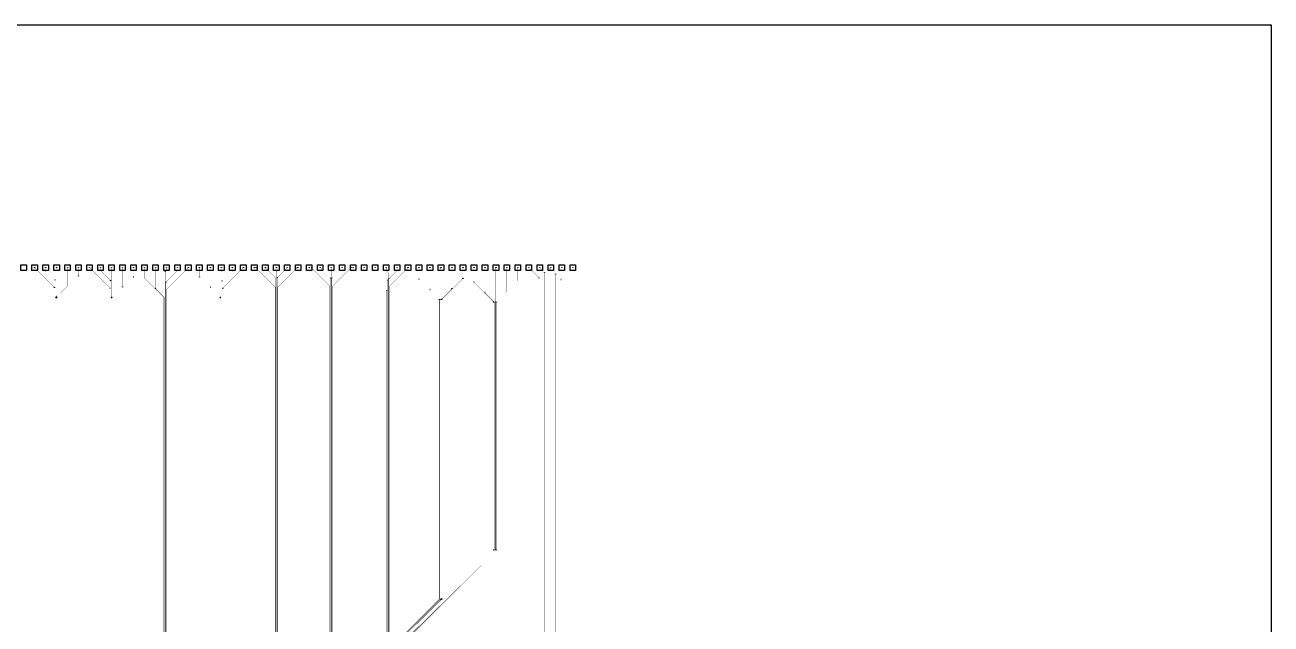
# Model space of a CAD drawing. Extents: x -22715 to 22715, y -22715 to 22715.
# Drawn here: x 23 to 22715, y 11816 to 22715 of the extents above; entities that cross this region are included whole.
import ezdxf

# ---------------------------------------------------------------- set-up
doc = ezdxf.new("R2010")
doc.units = 0
doc.layers.add('L0D0_0', color=2, linetype='CONTINUOUS')
doc.layers.add('Top Layer', color=3, linetype='CONTINUOUS')

# ---------------------------------------------------------------- blocks, each defined once
blk = doc.blocks.new('BOND_PADS__100__4')
at = {"layer": 'L0D0_0'}
for points in [[(-4, 197.5), (-4, 198.5), (-3, 198.5), (-3, 197.5)], [(-4, 195.5), (-4, 196.5), (-3, 196.5), (-3, 195.5)], [(-4, 193.5), (-4, 194.5), (-3, 194.5), (-3, 193.5)], [(-4, 191.5), (-4, 192.5), (-3, 192.5), (-3, 191.5)], [(-4, 189.5), (-4, 190.5), (-3, 190.5), (-3, 189.5)], [(-4, 187.5), (-4, 188.5), (-3, 188.5), (-3, 187.5)], [(-4, 185.5), (-4, 186.5), (-3, 186.5), (-3, 185.5)], [(-4, 183.5), (-4, 184.5), (-3, 184.5), (-3, 183.5)], [(-4, 181.5), (-4, 182.5), (-3, 182.5), (-3, 181.5)], [(-4, 179.5), (-4, 180.5), (-3, 180.5), (-3, 179.5)], [(-4, 177.5), (-4, 178.5), (-3, 178.5), (-3, 177.5)], [(-4, 175.5), (-4, 176.5), (-3, 176.5), (-3, 175.5)], [(-4, 173.5), (-4, 174.5), (-3, 174.5), (-3, 173.5)], [(-4, 171.5), (-4, 172.5), (-3, 172.5), (-3, 171.5)], [(-4, 169.5), (-4, 170.5), (-3, 170.5), (-3, 169.5)], [(-4, 167.5), (-4, 168.5), (-3, 168.5), (-3, 167.5)], [(-4, 165.5), (-4, 166.5), (-3, 166.5), (-3, 165.5)], [(-4, 163.5), (-4, 164.5), (-3, 164.5), (-3, 163.5)], [(-4, 161.5), (-4, 162.5), (-3, 162.5), (-3, 161.5)], [(-4, 159.5), (-4, 160.5), (-3, 160.5), (-3, 159.5)], [(-4, 157.5), (-4, 158.5), (-3, 158.5), (-3, 157.5)], [(-4, 155.5), (-4, 156.5), (-3, 156.5), (-3, 155.5)], [(-4, 153.5), (-4, 154.5), (-3, 154.5), (-3, 153.5)], [(-4, 151.5), (-4, 152.5), (-3, 152.5), (-3, 151.5)], [(-4, 149.5), (-4, 150.5), (-3, 150.5), (-3, 149.5)], [(-4, 147.5), (-4, 148.5), (-3, 148.5), (-3, 147.5)], [(-4, 145.5), (-4, 146.5), (-3, 146.5), (-3, 145.5)], [(-4, 143.5), (-4, 144.5), (-3, 144.5), (-3, 143.5)], [(-4, 141.5), (-4, 142.5), (-3, 142.5), (-3, 141.5)], [(-4, 139.5), (-4, 140.5), (-3, 140.5), (-3, 139.5)], [(-4, 137.5), (-4, 138.5), (-3, 138.5), (-3, 137.5)], [(-4, 135.5), (-4, 136.5), (-3, 136.5), (-3, 135.5)], [(-4, 133.5), (-4, 134.5), (-3, 134.5), (-3, 133.5)], [(-4, 131.5), (-4, 132.5), (-3, 132.5), (-3, 131.5)], [(-4, 129.5), (-4, 130.5), (-3, 130.5), (-3, 129.5)], [(-4, 127.5), (-4, 128.5), (-3, 128.5), (-3, 127.5)], [(-4, 125.5), (-4, 126.5), (-3, 126.5), (-3, 125.5)], [(-4, 123.5), (-4, 124.5), (-3, 124.5), (-3, 123.5)], [(-4, 121.5), (-4, 122.5), (-3, 122.5), (-3, 121.5)], [(-4, 119.5), (-4, 120.5), (-3, 120.5), (-3, 119.5)], [(-4, 117.5), (-4, 118.5), (-3, 118.5), (-3, 117.5)], [(-4, 115.5), (-4, 116.5), (-3, 116.5), (-3, 115.5)], [(-4, 113.5), (-4, 114.5), (-3, 114.5), (-3, 113.5)], [(-4, 111.5), (-4, 112.5), (-3, 112.5), (-3, 111.5)], [(-4, 109.5), (-4, 110.5), (-3, 110.5), (-3, 109.5)], [(-4, 107.5), (-4, 108.5), (-3, 108.5), (-3, 107.5)], [(-4, 105.5), (-4, 106.5), (-3, 106.5), (-3, 105.5)], [(-4, 103.5), (-4, 104.5), (-3, 104.5), (-3, 103.5)], [(-4, 101.5), (-4, 102.5), (-3, 102.5), (-3, 101.5)], [(-4, 99.5), (-4, 100.5), (-3, 100.5), (-3, 99.5)], [(-4, 97.5), (-4, 98.5), (-3, 98.5), (-3, 97.5)], [(-4, 95.5), (-4, 96.5), (-3, 96.5), (-3, 95.5)], [(-4, 93.5), (-4, 94.5), (-3, 94.5), (-3, 93.5)], [(-4, 91.5), (-4, 92.5), (-3, 92.5), (-3, 91.5)], [(-4, 89.5), (-4, 90.5), (-3, 90.5), (-3, 89.5)], [(-4, 87.5), (-4, 88.5), (-3, 88.5), (-3, 87.5)], [(-4, 85.5), (-4, 86.5), (-3, 86.5), (-3, 85.5)], [(-4, 83.5), (-4, 84.5), (-3, 84.5), (-3, 83.5)], [(-4, 81.5), (-4, 82.5), (-3, 82.5), (-3, 81.5)], [(-4, 79.5), (-4, 80.5), (-3, 80.5), (-3, 79.5)], [(-4, 77.5), (-4, 78.5), (-3, 78.5), (-3, 77.5)], [(-4, 75.5), (-4, 76.5), (-3, 76.5), (-3, 75.5)], [(-4, 73.5), (-4, 74.5), (-3, 74.5), (-3, 73.5)], [(-4, 71.5), (-4, 72.5), (-3, 72.5), (-3, 71.5)], [(-4, 69.5), (-4, 70.5), (-3, 70.5), (-3, 69.5)], [(-4, 67.5), (-4, 68.5), (-3, 68.5), (-3, 67.5)], [(-4, 65.5), (-4, 66.5), (-3, 66.5), (-3, 65.5)], [(-4, 63.5), (-4, 64.5), (-3, 64.5), (-3, 63.5)], [(-4, 61.5), (-4, 62.5), (-3, 62.5), (-3, 61.5)], [(-4, 59.5), (-4, 60.5), (-3, 60.5), (-3, 59.5)], [(-4, 57.5), (-4, 58.5), (-3, 58.5), (-3, 57.5)], [(-4, 55.5), (-4, 56.5), (-3, 56.5), (-3, 55.5)], [(-4, 53.5), (-4, 54.5), (-3, 54.5), (-3, 53.5)], [(-4, 51.5), (-4, 52.5), (-3, 52.5), (-3, 51.5)], [(-4, 49.5), (-4, 50.5), (-3, 50.5), (-3, 49.5)], [(-4, 47.5), (-4, 48.5), (-3, 48.5), (-3, 47.5)], [(-4, 45.5), (-4, 46.5), (-3, 46.5), (-3, 45.5)], [(-4, 43.5), (-4, 44.5), (-3, 44.5), (-3, 43.5)], [(-4, 41.5), (-4, 42.5), (-3, 42.5), (-3, 41.5)], [(-4, 39.5), (-4, 40.5), (-3, 40.5), (-3, 39.5)], [(-4, 37.5), (-4, 38.5), (-3, 38.5), (-3, 37.5)], [(-4, 35.5), (-4, 36.5), (-3, 36.5), (-3, 35.5)], [(-4, 33.5), (-4, 34.5), (-3, 34.5), (-3, 33.5)], [(-4, 31.5), (-4, 32.5), (-3, 32.5), (-3, 31.5)], [(-4, 29.5), (-4, 30.5), (-3, 30.5), (-3, 29.5)], [(-4, 27.5), (-4, 28.5), (-3, 28.5), (-3, 27.5)], [(-4, 25.5), (-4, 26.5), (-3, 26.5), (-3, 25.5)], [(-4, 23.5), (-4, 24.5), (-3, 24.5), (-3, 23.5)], [(-4, 21.5), (-4, 22.5), (-3, 22.5), (-3, 21.5)], [(-4, 19.5), (-4, 20.5), (-3, 20.5), (-3, 19.5)], [(-4, 17.5), (-4, 18.5), (-3, 18.5), (-3, 17.5)], [(-4, 15.5), (-4, 16.5), (-3, 16.5), (-3, 15.5)], [(-4, 13.5), (-4, 14.5), (-3, 14.5), (-3, 13.5)], [(-4, 11.5), (-4, 12.5), (-3, 12.5), (-3, 11.5)], [(-4, 9.5), (-4, 10.5), (-3, 10.5), (-3, 9.5)], [(-4, 7.5), (-4, 8.5), (-3, 8.5), (-3, 7.5)], [(-4, 5.5), (-4, 6.5), (-3, 6.5), (-3, 5.5)], [(-4, 3.5), (-4, 4.5), (-3, 4.5), (-3, 3.5)], [(-4, 1.5), (-4, 2.5), (-3, 2.5), (-3, 1.5)], [(-4, -0.5), (-4, 0.5), (-3, 0.5), (-3, -0.5)]]:
    blk.add_lwpolyline(points, close=True, dxfattribs=at)
blk = doc.blocks.new('alignment_marker')
at = {"layer": 'Top Layer'}
blk.add_lwpolyline([(-8, -4), (-8, 4), (4, 4), (8, 0), (4, -4)], close=True, dxfattribs=at)
blk = doc.blocks.new('alignment_layer')
blk.add_blockref('alignment_marker', (22707, 22711))

msp = doc.modelspace()

# ---------------------------------------------------------------- linework, layer by layer
at = {"layer": 'L0D0_0'}
for points in [[(-22715, -22715), (-22715, 22715), (22715, 22715), (22715, -22715)], [(200, 18298.3), (198.6, 18299.2), (198.6, 18300.8), (200, 18301.7), (201.5, 18300.8), (201.5, 18299.2)], [(400, 18298.3), (398.6, 18299.2), (398.6, 18300.8), (400, 18301.7), (401.5, 18300.8), (401.5, 18299.2)], [(400, 18246.8), (398.6, 18247.7), (398.6, 18249.3), (400, 18250.2), (401.5, 18249.3), (401.5, 18247.7)], [(400, 18246.8), (398.6, 18247.7), (398.6, 18249.3), (400, 18250.2), (401.5, 18249.3), (401.5, 18247.7)], [(600, 18298.3), (598.6, 18299.2), (598.6, 18300.8), (600, 18301.7), (601.5, 18300.8), (601.5, 18299.2)], [(800, 18298.3), (798.6, 18299.2), (798.6, 18300.8), (800, 18301.7), (801.5, 18300.8), (801.5, 18299.2)], [(998.5, 18296.8), (997.1, 18297.7), (997.1, 18299.3), (998.5, 18300.2), (1000, 18299.3), (1000, 18297.7)], [(998.5, 18296.8), (997.1, 18297.7), (997.1, 18299.3), (998.5, 18300.2), (1000, 18299.3), (1000, 18297.7)], [(1000, 18298.3), (998.6, 18299.2), (998.6, 18300.8), (1000, 18301.7), (1001.5, 18300.8), (1001.5, 18299.2)], [(1200, 18298.3), (1198.6, 18299.2), (1198.6, 18300.8), (1200, 18301.7), (1201.5, 18300.8), (1201.5, 18299.2)], [(1400, 18298.3), (1398.6, 18299.2), (1398.6, 18300.8), (1400, 18301.7), (1401.5, 18300.8), (1401.5, 18299.2)], [(1400, 18246.8), (1398.6, 18247.7), (1398.6, 18249.3), (1400, 18250.2), (1401.5, 18249.3), (1401.5, 18247.7)], [(1400, 18246.8), (1398.6, 18247.7), (1398.6, 18249.3), (1400, 18250.2), (1401.5, 18249.3), (1401.5, 18247.7)], [(1600, 18298.3), (1598.6, 18299.2), (1598.6, 18300.8), (1600, 18301.7), (1601.5, 18300.8), (1601.5, 18299.2)], [(1800, 18298.3), (1798.6, 18299.2), (1798.6, 18300.8), (1800, 18301.7), (1801.5, 18300.8), (1801.5, 18299.2)], [(1998.5, 18296.8), (1997.1, 18297.7), (1997.1, 18299.3), (1998.5, 18300.2), (2000, 18299.3), (2000, 18297.7)], [(1998.5, 18296.8), (1997.1, 18297.7), (1997.1, 18299.3), (1998.5, 18300.2), (2000, 18299.3), (2000, 18297.7)], [(2000, 18298.3), (1998.6, 18299.2), (1998.6, 18300.8), (2000, 18301.7), (2001.5, 18300.8), (2001.5, 18299.2)], [(2200, 18298.3), (2198.6, 18299.2), (2198.6, 18300.8), (2200, 18301.7), (2201.5, 18300.8), (2201.5, 18299.2)], [(2201.5, 18296.8), (2200.1, 18297.7), (2200.1, 18299.3), (2201.5, 18300.2), (2203, 18299.3), (2203, 18297.7)], [(2201.5, 18296.8), (2200.1, 18297.7), (2200.1, 18299.3), (2201.5, 18300.2), (2203, 18299.3), (2203, 18297.7)], [(2400, 18298.3), (2398.6, 18299.2), (2398.6, 18300.8), (2400, 18301.7), (2401.5, 18300.8), (2401.5, 18299.2)], [(2577.5, 18224.3), (2576.1, 18225.2), (2576.1, 18226.8), (2577.5, 18227.7), (2579, 18226.8), (2579, 18225.2)], [(2577.5, 18224.3), (2576.1, 18225.2), (2576.1, 18226.8), (2577.5, 18227.7), (2579, 18226.8), (2579, 18225.2)], [(2600, 18298.3), (2598.6, 18299.2), (2598.6, 18300.8), (2600, 18301.7), (2601.5, 18300.8), (2601.5, 18299.2)], [(2600, 18246.8), (2598.6, 18247.7), (2598.6, 18249.3), (2600, 18250.2), (2601.5, 18249.3), (2601.5, 18247.7)], [(2600, 18246.8), (2598.6, 18247.7), (2598.6, 18249.3), (2600, 18250.2), (2601.5, 18249.3), (2601.5, 18247.7)], [(2800, 18298.3), (2798.6, 18299.2), (2798.6, 18300.8), (2800, 18301.7), (2801.5, 18300.8), (2801.5, 18299.2)], [(2800, 18246.8), (2798.6, 18247.7), (2798.6, 18249.3), (2800, 18250.2), (2801.5, 18249.3), (2801.5, 18247.7)], [(2800, 18246.8), (2798.6, 18247.7), (2798.6, 18249.3), (2800, 18250.2), (2801.5, 18249.3), (2801.5, 18247.7)], [(3000, 18298.3), (2998.6, 18299.2), (2998.6, 18300.8), (3000, 18301.7), (3001.5, 18300.8), (3001.5, 18299.2)], [(3200, 18298.3), (3198.6, 18299.2), (3198.6, 18300.8), (3200, 18301.7), (3201.5, 18300.8), (3201.5, 18299.2)], [(3201.5, 18296.8), (3200.1, 18297.7), (3200.1, 18299.3), (3201.5, 18300.2), (3203, 18299.3), (3203, 18297.7)], [(3201.5, 18296.8), (3200.1, 18297.7), (3200.1, 18299.3), (3201.5, 18300.2), (3203, 18299.3), (3203, 18297.7)], [(3400, 18298.3), (3398.6, 18299.2), (3398.6, 18300.8), (3400, 18301.7), (3401.5, 18300.8), (3401.5, 18299.2)], [(3600, 18298.3), (3598.6, 18299.2), (3598.6, 18300.8), (3600, 18301.7), (3601.5, 18300.8), (3601.5, 18299.2)], [(3600, 18246.8), (3598.6, 18247.7), (3598.6, 18249.3), (3600, 18250.2), (3601.5, 18249.3), (3601.5, 18247.7)], [(3600, 18246.8), (3598.6, 18247.7), (3598.6, 18249.3), (3600, 18250.2), (3601.5, 18249.3), (3601.5, 18247.7)], [(3600, 18246.8), (3598.6, 18247.7), (3598.6, 18249.3), (3600, 18250.2), (3601.5, 18249.3), (3601.5, 18247.7)], [(3600, 18246.8), (3598.6, 18247.7), (3598.6, 18249.3), (3600, 18250.2), (3601.5, 18249.3), (3601.5, 18247.7)], [(3800, 18298.3), (3798.6, 18299.2), (3798.6, 18300.8), (3800, 18301.7), (3801.5, 18300.8), (3801.5, 18299.2)], [(3800, 18246.8), (3798.6, 18247.7), (3798.6, 18249.3), (3800, 18250.2), (3801.5, 18249.3), (3801.5, 18247.7)], [(3800, 18246.8), (3798.6, 18247.7), (3798.6, 18249.3), (3800, 18250.2), (3801.5, 18249.3), (3801.5, 18247.7)], [(4000, 18298.3), (3998.6, 18299.2), (3998.6, 18300.8), (4000, 18301.7), (4001.5, 18300.8), (4001.5, 18299.2)], [(4200, 18298.3), (4198.6, 18299.2), (4198.6, 18300.8), (4200, 18301.7), (4201.5, 18300.8), (4201.5, 18299.2)], [(4201.5, 18296.8), (4200.1, 18297.7), (4200.1, 18299.3), (4201.5, 18300.2), (4203, 18299.3), (4203, 18297.7)], [(4201.5, 18296.8), (4200.1, 18297.7), (4200.1, 18299.3), (4201.5, 18300.2), (4203, 18299.3), (4203, 18297.7)], [(4226.5, 18296.8), (4225.1, 18297.7), (4225.1, 18299.3), (4226.5, 18300.2), (4228, 18299.3), (4228, 18297.7)], [(4226.5, 18296.8), (4225.1, 18297.7), (4225.1, 18299.3), (4226.5, 18300.2), (4228, 18299.3), (4228, 18297.7)], [(4400, 18298.3), (4398.6, 18299.2), (4398.6, 18300.8), (4400, 18301.7), (4401.5, 18300.8), (4401.5, 18299.2)], [(4600, 18298.3), (4598.6, 18299.2), (4598.6, 18300.8), (4600, 18301.7), (4601.5, 18300.8), (4601.5, 18299.2)], [(4600, 18246.8), (4598.6, 18247.7), (4598.6, 18249.3), (4600, 18250.2), (4601.5, 18249.3), (4601.5, 18247.7)], [(4600, 18246.8), (4598.6, 18247.7), (4598.6, 18249.3), (4600, 18250.2), (4601.5, 18249.3), (4601.5, 18247.7)], [(4605, 18241.8), (4603.6, 18242.7), (4603.6, 18244.3), (4605, 18245.2), (4606.5, 18244.3), (4606.5, 18242.7)], [(4605, 18241.8), (4603.6, 18242.7), (4603.6, 18244.3), (4605, 18245.2), (4606.5, 18244.3), (4606.5, 18242.7)], [(4800, 18298.3), (4798.6, 18299.2), (4798.6, 18300.8), (4800, 18301.7), (4801.5, 18300.8), (4801.5, 18299.2)], [(4983.5, 18296.8), (4982, 18297.7), (4982, 18299.3), (4983.5, 18300.2), (4984.9, 18299.3), (4984.9, 18297.7)], [(4983.5, 18296.8), (4982, 18297.7), (4982, 18299.3), (4983.5, 18300.2), (4984.9, 18299.3), (4984.9, 18297.7)], [(4998.5, 18296.8), (4997.1, 18297.7), (4997.1, 18299.3), (4998.5, 18300.2), (5000, 18299.3), (5000, 18297.7)], [(4998.5, 18296.8), (4997.1, 18297.7), (4997.1, 18299.3), (4998.5, 18300.2), (5000, 18299.3), (5000, 18297.7)], [(5000, 18298.3), (4998.6, 18299.2), (4998.6, 18300.8), (5000, 18301.7), (5001.5, 18300.8), (5001.5, 18299.2)], [(5200, 18298.3), (5198.6, 18299.2), (5198.6, 18300.8), (5200, 18301.7), (5201.5, 18300.8), (5201.5, 18299.2)], [(5201.5, 18296.8), (5200.1, 18297.7), (5200.1, 18299.3), (5201.5, 18300.2), (5203, 18299.3), (5203, 18297.7)], [(5201.5, 18296.8), (5200.1, 18297.7), (5200.1, 18299.3), (5201.5, 18300.2), (5203, 18299.3), (5203, 18297.7)], [(5239, 18296.8), (5237.6, 18297.7), (5237.6, 18299.3), (5239, 18300.2), (5240.5, 18299.3), (5240.5, 18297.7)], [(5239, 18296.8), (5237.6, 18297.7), (5237.6, 18299.3), (5239, 18300.2), (5240.5, 18299.3), (5240.5, 18297.7)], [(5400, 18298.3), (5398.6, 18299.2), (5398.6, 18300.8), (5400, 18301.7), (5401.5, 18300.8), (5401.5, 18299.2)], [(5600, 18298.3), (5598.6, 18299.2), (5598.6, 18300.8), (5600, 18301.7), (5601.5, 18300.8), (5601.5, 18299.2)], [(5600, 18246.8), (5598.6, 18247.7), (5598.6, 18249.3), (5600, 18250.2), (5601.5, 18249.3), (5601.5, 18247.7)], [(5600, 18246.8), (5598.6, 18247.7), (5598.6, 18249.3), (5600, 18250.2), (5601.5, 18249.3), (5601.5, 18247.7)], [(5600, 18246.8), (5598.6, 18247.7), (5598.6, 18249.3), (5600, 18250.2), (5601.5, 18249.3), (5601.5, 18247.7)], [(5600, 18246.8), (5598.6, 18247.7), (5598.6, 18249.3), (5600, 18250.2), (5601.5, 18249.3), (5601.5, 18247.7)], [(5800, 18298.3), (5798.6, 18299.2), (5798.6, 18300.8), (5800, 18301.7), (5801.5, 18300.8), (5801.5, 18299.2)], [(5961, 18296.8), (5959.5, 18297.7), (5959.5, 18299.3), (5961, 18300.2), (5962.4, 18299.3), (5962.4, 18297.7)], [(5961, 18296.8), (5959.5, 18297.7), (5959.5, 18299.3), (5961, 18300.2), (5962.4, 18299.3), (5962.4, 18297.7)], [(5998.5, 18296.8), (5997.1, 18297.7), (5997.1, 18299.3), (5998.5, 18300.2), (6000, 18299.3), (6000, 18297.7)], [(5998.5, 18296.8), (5997.1, 18297.7), (5997.1, 18299.3), (5998.5, 18300.2), (6000, 18299.3), (6000, 18297.7)], [(6000, 18298.3), (5998.6, 18299.2), (5998.6, 18300.8), (6000, 18301.7), (6001.5, 18300.8), (6001.5, 18299.2)], [(6200, 18298.3), (6198.6, 18299.2), (6198.6, 18300.8), (6200, 18301.7), (6201.5, 18300.8), (6201.5, 18299.2)], [(6400, 18298.3), (6398.6, 18299.2), (6398.6, 18300.8), (6400, 18301.7), (6401.5, 18300.8), (6401.5, 18299.2)], [(6600, 18298.3), (6598.6, 18299.2), (6598.6, 18300.8), (6600, 18301.7), (6601.5, 18300.8), (6601.5, 18299.2)], [(6600, 18246.8), (6598.6, 18247.7), (6598.6, 18249.3), (6600, 18250.2), (6601.5, 18249.3), (6601.5, 18247.7)], [(6600, 18246.8), (6598.6, 18247.7), (6598.6, 18249.3), (6600, 18250.2), (6601.5, 18249.3), (6601.5, 18247.7)], [(6637.6, 18209.3), (6636.1, 18210.1), (6636.1, 18211.8), (6637.6, 18212.6), (6639, 18211.8), (6639, 18210.1)], [(6637.6, 18209.3), (6636.1, 18210.1), (6636.1, 18211.8), (6637.6, 18212.6), (6639, 18211.8), (6639, 18210.1)], [(6800, 18298.3), (6798.6, 18299.2), (6798.6, 18300.8), (6800, 18301.7), (6801.5, 18300.8), (6801.5, 18299.2)], [(6800, 18246.8), (6798.6, 18247.7), (6798.6, 18249.3), (6800, 18250.2), (6801.5, 18249.3), (6801.5, 18247.7)], [(6800, 18246.8), (6798.6, 18247.7), (6798.6, 18249.3), (6800, 18250.2), (6801.5, 18249.3), (6801.5, 18247.7)], [(7000, 18298.3), (6998.6, 18299.2), (6998.6, 18300.8), (7000, 18301.7), (7001.5, 18300.8), (7001.5, 18299.2)], [(7200, 18298.3), (7198.6, 18299.2), (7198.6, 18300.8), (7200, 18301.7), (7201.5, 18300.8), (7201.5, 18299.2)], [(7400, 18298.3), (7398.6, 18299.2), (7398.6, 18300.8), (7400, 18301.7), (7401.5, 18300.8), (7401.5, 18299.2)], [(7592.5, 18290.8), (7591, 18291.7), (7591, 18293.3), (7592.5, 18294.2), (7593.9, 18293.3), (7593.9, 18291.7)], [(7592.5, 18290.8), (7591, 18291.7), (7591, 18293.3), (7592.5, 18294.2), (7593.9, 18293.3), (7593.9, 18291.7)], [(7600, 18298.3), (7598.6, 18299.2), (7598.6, 18300.8), (7600, 18301.7), (7601.5, 18300.8), (7601.5, 18299.2)], [(7800, 18298.3), (7798.6, 18299.2), (7798.6, 18300.8), (7800, 18301.7), (7801.5, 18300.8), (7801.5, 18299.2)], [(8000, 18298.3), (7998.6, 18299.2), (7998.6, 18300.8), (8000, 18301.7), (8001.5, 18300.8), (8001.5, 18299.2)], [(8200, 18298.3), (8198.6, 18299.2), (8198.6, 18300.8), (8200, 18301.7), (8201.5, 18300.8), (8201.5, 18299.2)], [(8400, 18298.3), (8398.6, 18299.2), (8398.6, 18300.8), (8400, 18301.7), (8401.5, 18300.8), (8401.5, 18299.2)], [(8585, 18283.3), (8583.5, 18284.2), (8583.5, 18285.8), (8585, 18286.7), (8586.4, 18285.8), (8586.4, 18284.2)], [(8585, 18283.3), (8583.5, 18284.2), (8583.5, 18285.8), (8585, 18286.7), (8586.4, 18285.8), (8586.4, 18284.2)], [(8600, 18298.3), (8598.6, 18299.2), (8598.6, 18300.8), (8600, 18301.7), (8601.5, 18300.8), (8601.5, 18299.2)], [(8800, 18298.3), (8798.6, 18299.2), (8798.6, 18300.8), (8800, 18301.7), (8801.5, 18300.8), (8801.5, 18299.2)], [(9000, 18298.3), (8998.6, 18299.2), (8998.6, 18300.8), (9000, 18301.7), (9001.5, 18300.8), (9001.5, 18299.2)], [(9200, 18298.3), (9198.6, 18299.2), (9198.6, 18300.8), (9200, 18301.7), (9201.5, 18300.8), (9201.5, 18299.2)], [(9400, 18298.3), (9398.6, 18299.2), (9398.6, 18300.8), (9400, 18301.7), (9401.5, 18300.8), (9401.5, 18299.2)], [(9485, 18213.3), (9483.6, 18214.2), (9483.6, 18215.8), (9485, 18216.7), (9486.5, 18215.8), (9486.5, 18214.2)], [(9485, 18213.3), (9483.6, 18214.2), (9483.6, 18215.8), (9485, 18216.7), (9486.5, 18215.8), (9486.5, 18214.2)], [(9585, 18283.3), (9583.6, 18284.2), (9583.6, 18285.8), (9585, 18286.7), (9586.5, 18285.8), (9586.5, 18284.2)], [(9585, 18283.3), (9583.6, 18284.2), (9583.6, 18285.8), (9585, 18286.7), (9586.5, 18285.8), (9586.5, 18284.2)], [(9600, 18298.3), (9598.6, 18299.2), (9598.6, 18300.8), (9600, 18301.7), (9601.5, 18300.8), (9601.5, 18299.2)], [(9685, 18183.3), (9683.6, 18184.2), (9683.6, 18185.8), (9685, 18186.7), (9686.5, 18185.8), (9686.5, 18184.2)], [(9685, 18183.3), (9683.6, 18184.2), (9683.6, 18185.8), (9685, 18186.7), (9686.5, 18185.8), (9686.5, 18184.2)], [(9800, 18298.3), (9798.6, 18299.2), (9798.6, 18300.8), (9800, 18301.7), (9801.5, 18300.8), (9801.5, 18299.2)], [(10000, 18298.3), (9998.6, 18299.2), (9998.6, 18300.8), (10000, 18301.7), (10001.5, 18300.8), (10001.5, 18299.2)], [(557.5, 17940.8), (556, 17941.7), (556, 17943.3), (557.5, 17944.2), (558.9, 17943.3), (558.9, 17941.7)], [(557.5, 17940.8), (556, 17941.7), (556, 17943.3), (557.5, 17944.2), (558.9, 17943.3), (558.9, 17941.7)], [(570, 18076.8), (568.5, 18077.7), (568.5, 18079.3), (570, 18080.2), (571.4, 18079.3), (571.4, 18077.7)], [(570, 18076.8), (568.5, 18077.7), (568.5, 18079.3), (570, 18080.2), (571.4, 18079.3), (571.4, 18077.7)], [(800, 17960.8), (798.6, 17961.7), (798.6, 17963.3), (800, 17964.2), (801.5, 17963.3), (801.5, 17961.7)], [(800, 17960.8), (798.6, 17961.7), (798.6, 17963.3), (800, 17964.2), (801.5, 17963.3), (801.5, 17961.7)], [(998.5, 18146.8), (997.1, 18147.7), (997.1, 18149.3), (998.5, 18150.2), (1000, 18149.3), (1000, 18147.7)], [(998.5, 18146.8), (997.1, 18147.7), (997.1, 18149.3), (998.5, 18150.2), (1000, 18149.3), (1000, 18147.7)], [(1572.5, 17925.8), (1571.1, 17926.7), (1571.1, 17928.3), (1572.5, 17929.2), (1574, 17928.3), (1574, 17926.7)], [(1572.5, 17925.8), (1571.1, 17926.7), (1571.1, 17928.3), (1572.5, 17929.2), (1574, 17928.3), (1574, 17926.7)], [(1585, 18061.8), (1583.5, 18062.7), (1583.5, 18064.3), (1585, 18065.2), (1586.4, 18064.3), (1586.4, 18062.7)], [(1585, 18061.8), (1583.5, 18062.7), (1583.5, 18064.3), (1585, 18065.2), (1586.4, 18064.3), (1586.4, 18062.7)], [(1800, 17945.8), (1798.6, 17946.7), (1798.6, 17948.3), (1800, 17949.2), (1801.5, 17948.3), (1801.5, 17946.7)], [(1800, 17945.8), (1798.6, 17946.7), (1798.6, 17948.3), (1800, 17949.2), (1801.5, 17948.3), (1801.5, 17946.7)], [(1998.5, 18131.8), (1997.1, 18132.7), (1997.1, 18134.3), (1998.5, 18135.2), (2000, 18134.3), (2000, 18132.7)], [(1998.5, 18131.8), (1997.1, 18132.7), (1997.1, 18134.3), (1998.5, 18135.2), (2000, 18134.3), (2000, 18132.7)], [(2201.5, 18106.8), (2200.1, 18107.7), (2200.1, 18109.3), (2201.5, 18110.2), (2203, 18109.3), (2203, 18107.7)], [(2201.5, 18106.8), (2200.1, 18107.7), (2200.1, 18109.3), (2201.5, 18110.2), (2203, 18109.3), (2203, 18107.7)], [(2590, 18036.8), (2588.5, 18037.7), (2588.5, 18039.3), (2590, 18040.2), (2591.4, 18039.3), (2591.4, 18037.7)], [(2590, 18036.8), (2588.5, 18037.7), (2588.5, 18039.3), (2590, 18040.2), (2591.4, 18039.3), (2591.4, 18037.7)], [(3201.5, 18129.3), (3200.1, 18130.2), (3200.1, 18131.8), (3201.5, 18132.7), (3203, 18131.8), (3203, 18130.2)], [(3201.5, 18129.3), (3200.1, 18130.2), (3200.1, 18131.8), (3201.5, 18132.7), (3203, 18131.8), (3203, 18130.2)], [(3400, 17943.3), (3398.6, 17944.2), (3398.6, 17945.8), (3400, 17946.7), (3401.5, 17945.8), (3401.5, 17944.2)], [(3400, 17943.3), (3398.6, 17944.2), (3398.6, 17945.8), (3400, 17946.7), (3401.5, 17945.8), (3401.5, 17944.2)], [(3612.5, 18059.3), (3611.1, 18060.2), (3611.1, 18061.8), (3612.5, 18062.7), (3614, 18061.8), (3614, 18060.2)], [(3612.5, 18059.3), (3611.1, 18060.2), (3611.1, 18061.8), (3612.5, 18062.7), (3614, 18061.8), (3614, 18060.2)], [(3625, 17923.3), (3623.6, 17924.2), (3623.6, 17925.8), (3625, 17926.7), (3626.5, 17925.8), (3626.5, 17924.2)], [(3625, 17923.3), (3623.6, 17924.2), (3623.6, 17925.8), (3625, 17926.7), (3626.5, 17925.8), (3626.5, 17924.2)], [(4580, 17943.3), (4578.6, 17944.2), (4578.6, 17945.8), (4580, 17946.7), (4581.5, 17945.8), (4581.5, 17944.2)], [(4580, 17943.3), (4578.6, 17944.2), (4578.6, 17945.8), (4580, 17946.7), (4581.5, 17945.8), (4581.5, 17944.2)], [(4592.5, 18105.8), (4591, 18106.7), (4591, 18108.3), (4592.5, 18109.2), (4593.9, 18108.3), (4593.9, 18106.7)], [(4592.5, 18105.8), (4591, 18106.7), (4591, 18108.3), (4592.5, 18109.2), (4593.9, 18108.3), (4593.9, 18106.7)], [(4617.5, 18115.8), (4616.1, 18116.7), (4616.1, 18118.3), (4617.5, 18119.2), (4619, 18118.3), (4619, 18116.7)], [(4617.5, 18115.8), (4616.1, 18116.7), (4616.1, 18118.3), (4617.5, 18119.2), (4619, 18118.3), (4619, 18116.7)], [(4630, 17943.3), (4628.6, 17944.2), (4628.6, 17945.8), (4630, 17946.7), (4631.5, 17945.8), (4631.5, 17944.2)], [(4630, 17943.3), (4628.6, 17944.2), (4628.6, 17945.8), (4630, 17946.7), (4631.5, 17945.8), (4631.5, 17944.2)], [(5575, 17960.8), (5573.6, 17961.7), (5573.6, 17963.3), (5575, 17964.2), (5576.5, 17963.3), (5576.5, 17961.7)], [(5575, 17960.8), (5573.6, 17961.7), (5573.6, 17963.3), (5575, 17964.2), (5576.5, 17963.3), (5576.5, 17961.7)], [(5587.5, 18110.8), (5586, 18111.7), (5586, 18113.3), (5587.5, 18114.2), (5588.9, 18113.3), (5588.9, 18111.7)], [(5587.5, 18110.8), (5586, 18111.7), (5586, 18113.3), (5587.5, 18114.2), (5588.9, 18113.3), (5588.9, 18111.7)], [(5612.5, 18110.8), (5611.1, 18111.7), (5611.1, 18113.3), (5612.5, 18114.2), (5614, 18113.3), (5614, 18111.7)], [(5612.5, 18110.8), (5611.1, 18111.7), (5611.1, 18113.3), (5612.5, 18114.2), (5614, 18113.3), (5614, 18111.7)], [(5625, 17960.8), (5623.6, 17961.7), (5623.6, 17963.3), (5625, 17964.2), (5626.5, 17963.3), (5626.5, 17961.7)], [(5625, 17960.8), (5623.6, 17961.7), (5623.6, 17963.3), (5625, 17964.2), (5626.5, 17963.3), (5626.5, 17961.7)], [(6625.1, 18073.3), (6623.6, 18074.1), (6623.6, 18075.8), (6625.1, 18076.6), (6626.5, 18075.8), (6626.5, 18074.1)], [(6625.1, 18073.3), (6623.6, 18074.1), (6623.6, 18075.8), (6625.1, 18076.6), (6626.5, 18075.8), (6626.5, 18074.1)], [(6650.1, 18096.9), (6648.6, 18097.7), (6648.6, 18099.4), (6650.1, 18100.2), (6651.5, 18099.4), (6651.5, 18097.7)], [(6650.1, 18096.9), (6648.6, 18097.7), (6648.6, 18099.4), (6650.1, 18100.2), (6651.5, 18099.4), (6651.5, 18097.7)], [(6662.6, 17960.9), (6661.1, 17961.7), (6661.1, 17963.4), (6662.6, 17964.2), (6664, 17963.4), (6664, 17961.7)], [(6662.6, 17960.9), (6661.1, 17961.7), (6661.1, 17963.4), (6662.6, 17964.2), (6664, 17963.4), (6664, 17961.7)], [(7200, 18088.3), (7198.6, 18089.2), (7198.6, 18090.8), (7200, 18091.7), (7201.5, 18090.8), (7201.5, 18089.2)], [(7200, 18088.3), (7198.6, 18089.2), (7198.6, 18090.8), (7200, 18091.7), (7201.5, 18090.8), (7201.5, 18089.2)], [(8000, 18103.3), (7998.6, 18104.2), (7998.6, 18105.8), (8000, 18106.7), (8001.5, 18105.8), (8001.5, 18104.2)], [(8000, 18103.3), (7998.6, 18104.2), (7998.6, 18105.8), (8000, 18106.7), (8001.5, 18105.8), (8001.5, 18104.2)], [(8200, 18033.3), (8198.6, 18034.2), (8198.6, 18035.8), (8200, 18036.7), (8201.5, 18035.8), (8201.5, 18034.2)], [(8200, 18033.3), (8198.6, 18034.2), (8198.6, 18035.8), (8200, 18036.7), (8201.5, 18035.8), (8201.5, 18034.2)], [(9000, 18063.3), (8998.6, 18064.2), (8998.6, 18065.8), (9000, 18066.7), (9001.5, 18065.8), (9001.5, 18064.2)], [(9000, 18063.3), (8998.6, 18064.2), (8998.6, 18065.8), (9000, 18066.7), (9001.5, 18065.8), (9001.5, 18064.2)], [(9385, 18113.3), (9383.6, 18114.2), (9383.6, 18115.8), (9385, 18116.7), (9386.5, 18115.8), (9386.5, 18114.2)], [(9385, 18113.3), (9383.6, 18114.2), (9383.6, 18115.8), (9385, 18116.7), (9386.5, 18115.8), (9386.5, 18114.2)], [(9785, 18083.3), (9783.6, 18084.2), (9783.6, 18085.8), (9785, 18086.7), (9786.5, 18085.8), (9786.5, 18084.2)], [(9785, 18083.3), (9783.6, 18084.2), (9783.6, 18085.8), (9785, 18086.7), (9786.5, 18085.8), (9786.5, 18084.2)], [(582.5, 17755.8), (581.1, 17756.7), (581.1, 17758.3), (582.5, 17759.2), (584, 17758.3), (584, 17756.7)], [(582.5, 17755.8), (581.1, 17756.7), (581.1, 17758.3), (582.5, 17759.2), (584, 17758.3), (584, 17756.7)], [(595, 17755.8), (593.5, 17756.7), (593.5, 17758.3), (595, 17759.2), (596.4, 17758.3), (596.4, 17756.7)], [(595, 17755.8), (593.5, 17756.7), (593.5, 17758.3), (595, 17759.2), (596.4, 17758.3), (596.4, 17756.7)], [(600, 17773.3), (598.6, 17774.2), (598.6, 17775.8), (600, 17776.7), (601.5, 17775.8), (601.5, 17774.2)], [(600, 17773.3), (598.6, 17774.2), (598.6, 17775.8), (600, 17776.7), (601.5, 17775.8), (601.5, 17774.2)], [(607.5, 17755.8), (606.1, 17756.7), (606.1, 17758.3), (607.5, 17759.2), (609, 17758.3), (609, 17756.7)], [(607.5, 17755.8), (606.1, 17756.7), (606.1, 17758.3), (607.5, 17759.2), (609, 17758.3), (609, 17756.7)], [(1597.5, 17755.8), (1596.1, 17756.7), (1596.1, 17758.3), (1597.5, 17759.2), (1599, 17758.3), (1599, 17756.7)], [(1597.5, 17755.8), (1596.1, 17756.7), (1596.1, 17758.3), (1597.5, 17759.2), (1599, 17758.3), (1599, 17756.7)], [(1600, 17758.3), (1598.6, 17759.2), (1598.6, 17760.8), (1600, 17761.7), (1601.5, 17760.8), (1601.5, 17759.2)], [(1600, 17758.3), (1598.6, 17759.2), (1598.6, 17760.8), (1600, 17761.7), (1601.5, 17760.8), (1601.5, 17759.2)], [(1610, 17755.8), (1608.5, 17756.7), (1608.5, 17758.3), (1610, 17759.2), (1611.4, 17758.3), (1611.4, 17756.7)], [(1610, 17755.8), (1608.5, 17756.7), (1608.5, 17758.3), (1610, 17759.2), (1611.4, 17758.3), (1611.4, 17756.7)], [(1622.5, 17755.8), (1621.1, 17756.7), (1621.1, 17758.3), (1622.5, 17759.2), (1624, 17758.3), (1624, 17756.7)], [(1622.5, 17755.8), (1621.1, 17756.7), (1621.1, 17758.3), (1622.5, 17759.2), (1624, 17758.3), (1624, 17756.7)], [(2400, 17920.8), (2398.6, 17921.7), (2398.6, 17923.3), (2400, 17924.2), (2401.5, 17923.3), (2401.5, 17921.7)], [(2400, 17920.8), (2398.6, 17921.7), (2398.6, 17923.3), (2400, 17924.2), (2401.5, 17923.3), (2401.5, 17921.7)], [(2552.5, 17755.8), (2551.1, 17756.7), (2551.1, 17758.3), (2552.5, 17759.2), (2554, 17758.3), (2554, 17756.7)], [(2552.5, 17755.8), (2551.1, 17756.7), (2551.1, 17758.3), (2552.5, 17759.2), (2554, 17758.3), (2554, 17756.7)], [(2565, 17755.8), (2563.5, 17756.7), (2563.5, 17758.3), (2565, 17759.2), (2566.4, 17758.3), (2566.4, 17756.7)], [(2565, 17755.8), (2563.5, 17756.7), (2563.5, 17758.3), (2565, 17759.2), (2566.4, 17758.3), (2566.4, 17756.7)], [(2602.5, 17900.8), (2601, 17901.7), (2601, 17903.3), (2602.5, 17904.2), (2604, 17903.3), (2604, 17901.7)], [(2602.5, 17900.8), (2601, 17901.7), (2601, 17903.3), (2602.5, 17904.2), (2604, 17903.3), (2604, 17901.7)], [(3575, 17755.8), (3573.6, 17756.7), (3573.6, 17758.3), (3575, 17759.2), (3576.5, 17758.3), (3576.5, 17756.7)], [(3575, 17755.8), (3573.6, 17756.7), (3573.6, 17758.3), (3575, 17759.2), (3576.5, 17758.3), (3576.5, 17756.7)], [(3587.5, 17755.8), (3586, 17756.7), (3586, 17758.3), (3587.5, 17759.2), (3588.9, 17758.3), (3588.9, 17756.7)], [(3587.5, 17755.8), (3586, 17756.7), (3586, 17758.3), (3587.5, 17759.2), (3588.9, 17758.3), (3588.9, 17756.7)], [(6612.6, 17885.8), (6611.1, 17886.6), (6611.1, 17888.3), (6612.6, 17889.1), (6614, 17888.3), (6614, 17886.6)], [(6612.6, 17885.8), (6611.1, 17886.6), (6611.1, 17888.3), (6612.6, 17889.1), (6614, 17888.3), (6614, 17886.6)], [(7400, 17900.8), (7398.6, 17901.7), (7398.6, 17903.3), (7400, 17904.2), (7401.5, 17903.3), (7401.5, 17901.7)], [(7400, 17900.8), (7398.6, 17901.7), (7398.6, 17903.3), (7400, 17904.2), (7401.5, 17903.3), (7401.5, 17901.7)], [(7567.5, 17720.8), (7566, 17721.7), (7566, 17723.3), (7567.5, 17724.2), (7568.9, 17723.3), (7568.9, 17721.7)], [(7567.5, 17720.8), (7566, 17721.7), (7566, 17723.3), (7567.5, 17724.2), (7568.9, 17723.3), (7568.9, 17721.7)], [(7580, 17720.8), (7578.6, 17721.7), (7578.6, 17723.3), (7580, 17724.2), (7581.5, 17723.3), (7581.5, 17721.7)], [(7580, 17720.8), (7578.6, 17721.7), (7578.6, 17723.3), (7580, 17724.2), (7581.5, 17723.3), (7581.5, 17721.7)], [(7605, 17720.8), (7603.6, 17721.7), (7603.6, 17723.3), (7605, 17724.2), (7606.5, 17723.3), (7606.5, 17721.7)], [(7605, 17720.8), (7603.6, 17721.7), (7603.6, 17723.3), (7605, 17724.2), (7606.5, 17723.3), (7606.5, 17721.7)], [(7617.5, 17720.8), (7616.1, 17721.7), (7616.1, 17723.3), (7617.5, 17724.2), (7619, 17723.3), (7619, 17721.7)], [(7617.5, 17720.8), (7616.1, 17721.7), (7616.1, 17723.3), (7617.5, 17724.2), (7619, 17723.3), (7619, 17721.7)], [(7800, 17915.8), (7798.6, 17916.7), (7798.6, 17918.3), (7800, 17919.2), (7801.5, 17918.3), (7801.5, 17916.7)], [(7800, 17915.8), (7798.6, 17916.7), (7798.6, 17918.3), (7800, 17919.2), (7801.5, 17918.3), (7801.5, 17916.7)], [(8400, 17845.8), (8398.6, 17846.7), (8398.6, 17848.3), (8400, 17849.2), (8401.5, 17848.3), (8401.5, 17846.7)], [(8400, 17845.8), (8398.6, 17846.7), (8398.6, 17848.3), (8400, 17849.2), (8401.5, 17848.3), (8401.5, 17846.7)], [(8800, 17875.8), (8798.6, 17876.7), (8798.6, 17878.3), (8800, 17879.2), (8801.5, 17878.3), (8801.5, 17876.7)], [(8800, 17875.8), (8798.6, 17876.7), (8798.6, 17878.3), (8800, 17879.2), (8801.5, 17878.3), (8801.5, 17876.7)], [(8560, 17673.3), (8558.5, 17674.2), (8558.5, 17675.8), (8560, 17676.7), (8561.4, 17675.8), (8561.4, 17674.2)], [(8560, 17673.3), (8558.5, 17674.2), (8558.5, 17675.8), (8560, 17676.7), (8561.4, 17675.8), (8561.4, 17674.2)], [(8572.5, 17673.3), (8571.1, 17674.2), (8571.1, 17675.8), (8572.5, 17676.7), (8574, 17675.8), (8574, 17674.2)], [(8572.5, 17673.3), (8571.1, 17674.2), (8571.1, 17675.8), (8572.5, 17676.7), (8574, 17675.8), (8574, 17674.2)], [(8597.5, 17673.3), (8596.1, 17674.2), (8596.1, 17675.8), (8597.5, 17676.7), (8599, 17675.8), (8599, 17674.2)], [(8597.5, 17673.3), (8596.1, 17674.2), (8596.1, 17675.8), (8597.5, 17676.7), (8599, 17675.8), (8599, 17674.2)], [(8610, 17673.3), (8608.6, 17674.2), (8608.6, 17675.8), (8610, 17676.7), (8611.5, 17675.8), (8611.5, 17674.2)], [(8610, 17673.3), (8608.6, 17674.2), (8608.6, 17675.8), (8610, 17676.7), (8611.5, 17675.8), (8611.5, 17674.2)], [(8560, 13160.8), (8558.5, 13161.7), (8558.5, 13163.3), (8560, 13164.2), (8561.4, 13163.3), (8561.4, 13161.7)], [(8560, 13160.8), (8558.5, 13161.7), (8558.5, 13163.3), (8560, 13164.2), (8561.4, 13163.3), (8561.4, 13161.7)], [(8572.5, 13160.8), (8571.1, 13161.7), (8571.1, 13163.3), (8572.5, 13164.2), (8574, 13163.3), (8574, 13161.7)], [(8572.5, 13160.8), (8571.1, 13161.7), (8571.1, 13163.3), (8572.5, 13164.2), (8574, 13163.3), (8574, 13161.7)], [(8585, 13160.8), (8583.5, 13161.7), (8583.5, 13163.3), (8585, 13164.2), (8586.4, 13163.3), (8586.4, 13161.7)], [(8585, 13160.8), (8583.5, 13161.7), (8583.5, 13163.3), (8585, 13164.2), (8586.4, 13163.3), (8586.4, 13161.7)], [(8597.5, 13160.8), (8596.1, 13161.7), (8596.1, 13163.3), (8597.5, 13164.2), (8599, 13163.3), (8599, 13161.7)], [(8597.5, 13160.8), (8596.1, 13161.7), (8596.1, 13163.3), (8597.5, 13164.2), (8599, 13163.3), (8599, 13161.7)], [(8610, 13160.8), (8608.6, 13161.7), (8608.6, 13163.3), (8610, 13164.2), (8611.5, 13163.3), (8611.5, 13161.7)], [(8610, 13160.8), (8608.6, 13161.7), (8608.6, 13163.3), (8610, 13164.2), (8611.5, 13163.3), (8611.5, 13161.7)], [(7567.5, 12268.3), (7566, 12269.2), (7566, 12270.8), (7567.5, 12271.7), (7568.9, 12270.8), (7568.9, 12269.2)], [(7567.5, 12268.3), (7566, 12269.2), (7566, 12270.8), (7567.5, 12271.7), (7568.9, 12270.8), (7568.9, 12269.2)], [(7580, 12268.3), (7578.6, 12269.2), (7578.6, 12270.8), (7580, 12271.7), (7581.5, 12270.8), (7581.5, 12269.2)], [(7580, 12268.3), (7578.6, 12269.2), (7578.6, 12270.8), (7580, 12271.7), (7581.5, 12270.8), (7581.5, 12269.2)], [(7592.5, 12268.3), (7591, 12269.2), (7591, 12270.8), (7592.5, 12271.7), (7593.9, 12270.8), (7593.9, 12269.2)], [(7592.5, 12268.3), (7591, 12269.2), (7591, 12270.8), (7592.5, 12271.7), (7593.9, 12270.8), (7593.9, 12269.2)], [(7605, 12268.3), (7603.6, 12269.2), (7603.6, 12270.8), (7605, 12271.7), (7606.5, 12270.8), (7606.5, 12269.2)], [(7605, 12268.3), (7603.6, 12269.2), (7603.6, 12270.8), (7605, 12271.7), (7606.5, 12270.8), (7606.5, 12269.2)], [(7617.5, 12268.3), (7616.1, 12269.2), (7616.1, 12270.8), (7617.5, 12271.7), (7619, 12270.8), (7619, 12269.2)], [(7617.5, 12268.3), (7616.1, 12269.2), (7616.1, 12270.8), (7617.5, 12271.7), (7619, 12270.8), (7619, 12269.2)]]:
    msp.add_lwpolyline(points, close=True, dxfattribs=at)
at = {"layer": 'L0D0_0', "const_width": 3}
for points in [[(200, 18300), (557.5, 17942.5)], [(400, 18248.5), (400, 18300)], [(400, 18248.5), (570, 18078.5)], [(600, 17775), (600, 18300)], [(800, 17962.5), (800, 18300)], [(998.5, 18298.5), (1000, 18300)], [(998.5, 18148.5), (998.5, 18298.5)], [(1200, 18300), (1572.5, 17927.5)], [(1400, 18248.5), (1400, 18300)], [(1400, 18248.5), (1585, 18063.5)], [(1600, 17760), (1600, 18300)], [(1800, 17947.5), (1800, 18300)], [(1998.5, 18298.5), (2000, 18300)], [(1998.5, 18133.5), (1998.5, 18298.5)], [(2200, 18300), (2201.5, 18298.5)], [(2201.5, 18108.5), (2201.5, 18298.5)], [(2400, 17922.5), (2400, 18300)], [(2577.5, 18226), (2600, 18248.5)], [(2577.5, 7755), (2577.5, 18226)], [(2590, 18038.5), (2800, 18248.5)], [(2600, 18248.5), (2600, 18300)], [(2602.5, 17902.5), (3000, 18300)], [(2800, 18248.5), (2800, 18300)], [(3200, 18300), (3201.5, 18298.5)], [(3201.5, 18131), (3201.5, 18298.5)], [(3400, 17945), (3400, 18300)], [(3600, 18248.5), (3600, 18300)], [(3600, 8677.5), (3600, 18248.5)], [(3600, 18248.5), (3600, 18248.5)], [(3612.5, 18061), (3800, 18248.5)], [(3625, 17925), (4000, 18300)], [(3800, 18248.5), (3800, 18300)], [(4200, 18300), (4201.5, 18298.5)], [(4201.5, 18298.5), (4226.5, 18298.5)], [(4226.5, 18298.5), (4580, 17945)], [(4400, 18300), (4592.5, 18107.5)], [(4600, 18248.5), (4600, 18300)], [(4600, 18248.5), (4605, 18243.5)], [(4605, 9582.5), (4605, 18243.5)], [(4617.5, 18117.5), (4800, 18300)], [(4630, 17945), (4983.5, 18298.5)], [(4983.5, 18298.5), (4998.5, 18298.5)], [(4998.5, 18298.5), (5000, 18300)], [(5200, 18300), (5201.5, 18298.5)], [(5201.5, 18298.5), (5239, 18298.5)], [(5239, 18298.5), (5575, 17962.5)], [(5400, 18300), (5587.5, 18112.5)], [(5600, 18248.5), (5600, 18300)], [(5600, 10477.5), (5600, 18248.5)], [(5600, 18248.5), (5600, 18248.5)], [(5612.5, 18112.5), (5800, 18300)], [(5625, 17962.5), (5961, 18298.5)], [(5961, 18298.5), (5998.5, 18298.5)], [(5998.5, 18298.5), (6000, 18300)], [(6200, 18300), (6612.6, 17887.4)], [(6400, 18300), (6625.1, 18074.9)], [(6600, 18248.5), (6600, 18300)], [(6600, 18248.5), (6637.6, 18210.9)], [(6637.6, 11415.1), (6637.6, 18210.9)], [(6650.1, 18098.6), (6800, 18248.5)], [(6662.6, 17962.6), (7000, 18300)], [(6800, 18248.5), (6800, 18300)], [(7200, 18090), (7200, 18300)], [(7400, 17902.5), (7400, 18300)], [(7592.5, 18292.5), (7600, 18300)], [(7592.5, 12270), (7592.5, 18292.5)], [(7800, 17917.5), (7800, 18300)], [(8000, 18105), (8000, 18300)], [(8200, 18035), (8200, 18300)], [(8400, 17847.5), (8400, 18300)], [(8585, 18285), (8600, 18300)], [(8585, 13162.5), (8585, 18285)], [(8800, 17877.5), (8800, 18300)], [(9000, 18065), (9000, 18300)], [(9200, 18300), (9385, 18115)], [(9400, 18300), (9485, 18215)], [(9485, 5791.5), (9485, 18215)], [(9585, 18285), (9600, 18300)], [(9585, 5785), (9585, 18285)], [(9685, 18185), (9800, 18300)], [(9685, 5785), (9685, 18185)], [(9785, 18085), (10000, 18300)], [(557.5, 5960), (557.5, 17942.5)], [(570, 5960), (570, 18078.5)], [(595, 17757.5), (800, 17962.5)], [(607.5, 17757.5), (998.5, 18148.5)], [(1572.5, 6875), (1572.5, 17927.5)], [(1585, 6875), (1585, 18063.5)], [(1610, 17757.5), (1800, 17947.5)], [(1622.5, 17757.5), (1998.5, 18133.5)], [(2201.5, 18108.5), (2552.5, 17757.5)], [(2590, 7755), (2590, 18038.5)], [(3201.5, 18131), (3575, 17757.5)], [(3400, 17945), (3587.5, 17757.5)], [(3612.5, 8677.5), (3612.5, 18061)], [(3625, 8677.5), (3625, 17925)], [(4580, 9582.5), (4580, 17945)], [(4592.5, 9582.5), (4592.5, 18107.5)], [(4617.5, 9582.5), (4617.5, 18117.5)], [(4630, 9582.5), (4630, 17945)], [(5575, 10477.5), (5575, 17962.5)], [(5587.5, 10477.5), (5587.5, 18112.5)], [(5612.5, 10477.5), (5612.5, 18112.5)], [(5625, 10477.5), (5625, 17962.5)], [(6625.1, 11415.1), (6625.1, 18074.9)], [(6650.1, 11415.1), (6650.1, 18098.6)], [(6662.6, 11415.1), (6662.6, 17962.6)], [(7200, 18090), (7567.5, 17722.5)], [(7617.5, 17722.5), (8000, 18105)], [(8200, 18035), (8560, 17675)], [(8610, 17675), (9000, 18065)], [(9385, 5791.5), (9385, 18115)], [(9785, 5785), (9785, 18085)], [(582.5, 17757.5), (600, 17775)], [(582.5, 5960), (582.5, 17757.5)], [(595, 5960), (595, 17757.5)], [(607.5, 5960), (607.5, 17757.5)], [(1597.5, 17757.5), (1600, 17760)], [(1597.5, 6875), (1597.5, 17757.5)], [(1610, 6875), (1610, 17757.5)], [(1622.5, 6875), (1622.5, 17757.5)], [(2400, 17922.5), (2565, 17757.5)], [(2552.5, 7755), (2552.5, 17757.5)], [(2565, 7755), (2565, 17757.5)], [(2602.5, 7755), (2602.5, 17902.5)], [(3575, 8677.5), (3575, 17757.5)], [(3587.5, 8677.5), (3587.5, 17757.5)], [(6612.6, 11415.1), (6612.6, 17887.4)], [(7400, 17902.5), (7580, 17722.5)], [(7567.5, 12270), (7567.5, 17722.5)], [(7580, 12270), (7580, 17722.5)], [(7605, 17722.5), (7800, 17917.5)], [(7605, 12270), (7605, 17722.5)], [(7617.5, 12270), (7617.5, 17722.5)], [(8400, 17847.5), (8572.5, 17675)], [(8597.5, 17675), (8800, 17877.5)], [(8560, 13162.5), (8560, 17675)], [(8572.5, 13162.5), (8572.5, 17675)], [(8597.5, 13162.5), (8597.5, 17675)], [(8610, 13162.5), (8610, 17675)], [(875, 5477.5), (8560, 13162.5)], [(887.5, 5477.5), (8572.5, 13162.5)], [(900, 5477.5), (8585, 13162.5)], [(912.5, 5477.5), (8597.5, 13162.5)], [(925, 5477.5), (8610, 13162.5)], [(775, 5477.5), (7567.5, 12270)], [(787.5, 5477.5), (7580, 12270)], [(800, 5477.5), (7592.5, 12270)], [(812.5, 5477.5), (7605, 12270)], [(825, 5477.5), (7617.5, 12270)]]:
    msp.add_lwpolyline(points, dxfattribs=at)

# ---------------------------------------------------------------- block references
msp.add_blockref('alignment_layer', (0, 0))
at = {"xscale": 100, "yscale": 100, "rotation": 90}
msp.add_blockref('BOND_PADS__100__4', (10000, 18650), dxfattribs=at)

doc.saveas('drawing.dxf')
